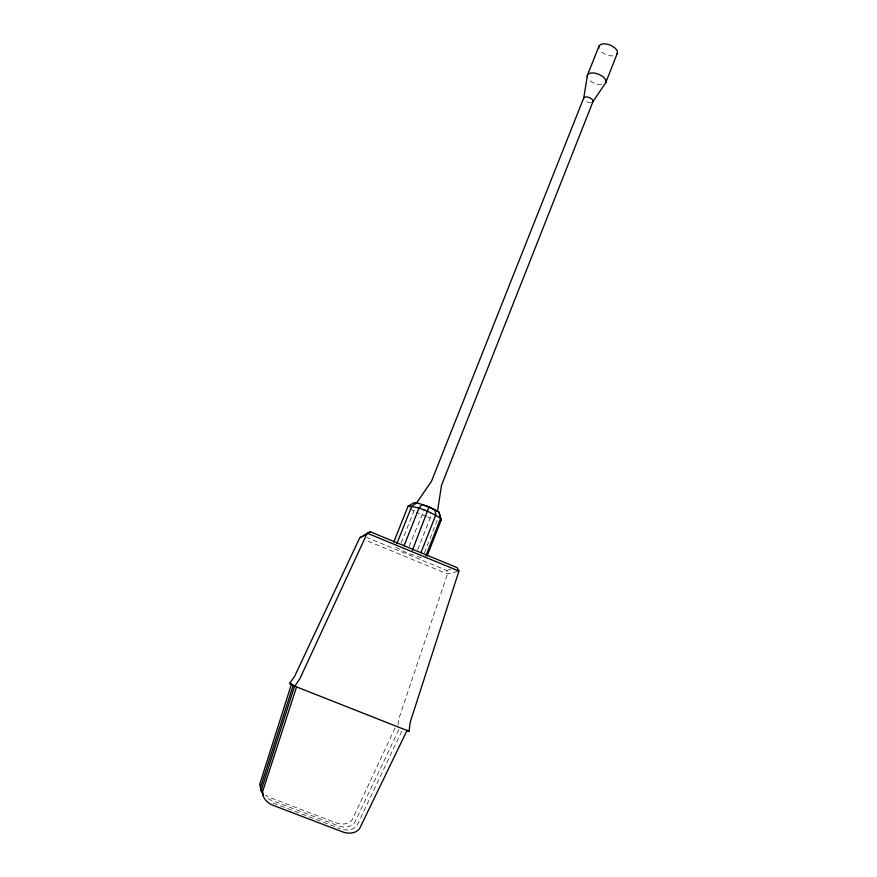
<?xml version="1.0" encoding="UTF-8"?>
<svg xmlns="http://www.w3.org/2000/svg" width="877" height="877" viewBox="0 0 877 877"><rect width="100%" height="100%" fill="white"/><g stroke="black" fill="none" stroke-linecap="round" stroke-linejoin="round"><path stroke-width="0.66" stroke-dasharray="4.38 3.29" d="M417.748 549.638L430.223 518L430.782 513.144M397.939 724.917L399.221 717.649L447.5 573.942L446.722 570.434L367.09 537.568M424.38 552.992L437.371 519.929M409.131 546.393L424.304 509.471M401.26 542.819L413.856 511.17L415.632 509.362M395.034 728.009L352.181 819.842C348.41 824.621 341.328 824.884 336.023 822.834L269.721 797.478L265.413 795.154M401.809 731.078L356.972 825.608C353.486 830.081 347.029 830.727 341.898 829.236M398.827 729.708L354.615 822.758C350.778 827.614 343.576 827.899 338.193 825.805L270.84 800.065L266.476 797.719M446.722 570.434L450.646 569.392M457.662 571.398L447.5 573.942L366.027 540.342M421.201 557.728L406.621 552.718L393.641 546.207M426.551 516.63L416.082 512.212M427.779 517.09L430.223 518M273.207 803.069L340.309 828.71M409.888 508.66L413.856 511.17M612.924 55.843A9.833 5.185 21.6 0 1 605.908 54.549L602.62 52.763A9.833 5.185 21.6 0 1 600.153 50.526M601.545 84.707A9.899 4.988 21.6 0 1 588.686 79.368M590.835 102.686A4.977 2.423 21.6 0 1 584.356 100"/><path stroke-width="1.32" d="M409.033 731.275L410.228 722.155L458.934 571.08L457.18 567.671L370.28 531.747L359.767 537.765L294.661 676.277L289.607 683.457L294.804 686.198L409.033 731.275L406.764 730.245M437.535 511.148L441.515 485.266L592.929 101.71L605.755 82.657L617.178 53.661A9.833 5.185 21.6 0 0 613.648 46.963L610.326 45.144A9.833 5.185 21.6 0 0 600.537 44.574L599.013 46.097L587.48 75.071L583.742 97.895L431.506 481.243L416.707 502.784M393.718 542.183L408.09 506.237L413.911 502.817L416.761 502.839L429.061 506.796L412.387 550.405M291.438 684.181L259.691 784.378L261.258 790.736M293.225 685.123L260.655 786.768L261.072 790.648L263.089 794.452M294.639 685.869L261.598 789.081L263.21 795.636M296.558 686.877L262.618 791.613C262.091 798.037 267.54 803.244 273.142 805.349L342.622 831.878C348.18 834.027 355.613 833.731 359.548 828.71L407.038 730.475M425.948 555.755L440.627 518.34L438.917 512.113L429.061 506.796M427.11 555.985L441.197 520.061L438.917 512.113M420.927 552.795L435.726 515.194L435.145 509.669M404.023 545.812L418.976 508.2L422.308 504.297M396.821 543.718L411.762 506.281L416.761 502.839M294.804 686.198L299.967 678.524L367.222 533.194L458.934 571.08M616.608 54.199L617.178 53.661M363.297 536L370.28 531.747M359.767 537.765L362.113 536.592M408.09 506.237C419.699 506.895 430.848 512.267 440.627 518.34L441.197 520.061M289.607 683.457L292.151 684.455M598.892 48.191A9.833 5.185 21.6 0 1 599.013 46.097M587.382 77.088A9.899 4.988 21.6 0 1 596.952 73.657A9.899 4.988 21.6 0 1 605.755 82.657M423.47 505.097A11.522 1.765 21.6 0 1 436.943 511.554M583.698 98.882A4.977 2.423 21.6 0 1 589.377 97.599A4.977 2.423 21.6 0 1 592.172 102.39"/></g></svg>
